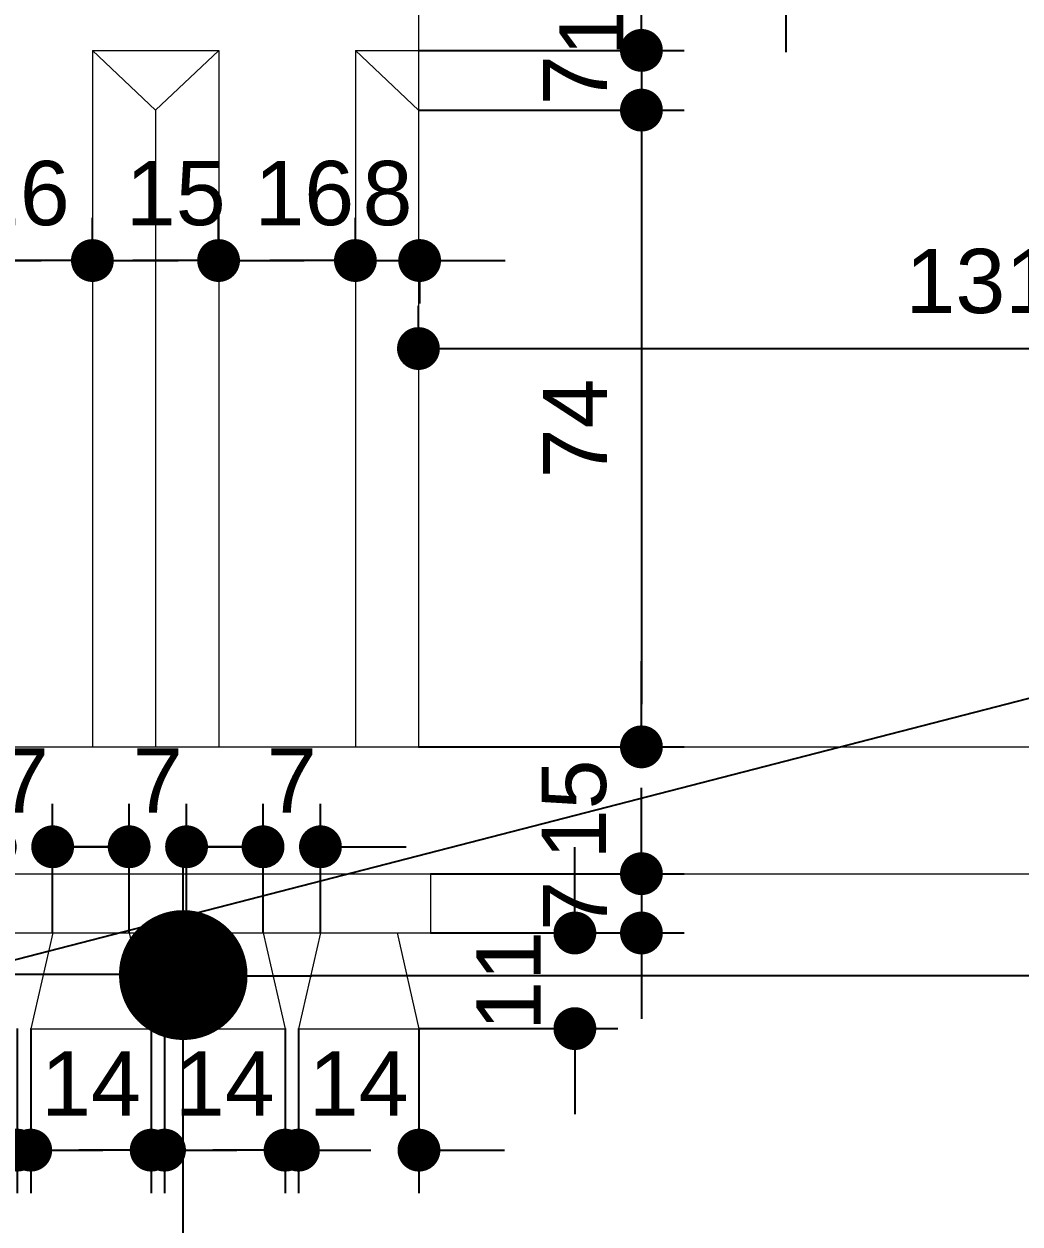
# Model space of a CAD drawing. Header units: inches. Extents: x 274057 to 444617, y 490067 to 635630.
# Drawn here: x 330031.5 to 330147.7, y 495013.2 to 495153.2 of the extents above; entities that cross this region are included whole.
import ezdxf

# ---------------------------------------------------------------- set-up
doc = ezdxf.new("R2010")
doc.units = ezdxf.units.IN
doc.header["$MEASUREMENT"] = 0
for name, color, linetype in [('CQ Grg Gypsum', 41, 'Continuous'), ('CQ PANEL DIMENSION', 1, 'Continuous'), ('CQ SPOT DETAIL DIMENSION', 9, 'Continuous'), ('CQ_callout', 34, 'Continuous')]:
    doc.layers.add(name, color=color, linetype=linetype)
doc.layers.add('CQ gypsum 2', color=42, linetype='Continuous', lineweight=0)
doc.styles.get("Standard").update_dxf_attribs({"font": 'arial.ttf'})
doc.dimstyles.new('chester 15', dxfattribs={"dimscale": 0.15, "dimtxt": 150, "dimasz": 100, "dimexe": 100, "dimexo": 0, "dimgap": 80, "dimtad": 1, "dimdec": 0, "dimzin": 0, "dimdsep": 46, "dimtxsty": 'Standard', "dimblk": 'DOT', "dimcen": 100, "dimclrd": 1, "dimclre": 1, "dimclrt": 3, "dimadec": 0, "dimazin": 0, "dimtfac": 1, "dimtdec": 0, "dimtofl": 0, "dimtmove": 0, "dimatfit": 3, "dimfxl": 1, "dimtolj": 1, "dimtzin": 0, "dimlwd": -1, "dimarcsym": 0})
doc.dimstyles.new('CQ 5', dxfattribs={"dimscale": 0.05, "dimtxt": 150, "dimasz": 100, "dimexe": 100, "dimexo": 0, "dimgap": 80, "dimtad": 1, "dimdec": 0, "dimzin": 0, "dimdsep": 46, "dimtxsty": 'Standard', "dimblk": 'DOT', "dimcen": 100, "dimclrd": 250, "dimclre": 250, "dimclrt": 3, "dimadec": 0, "dimazin": 0, "dimtfac": 1, "dimtdec": 0, "dimtofl": 0, "dimtmove": 0, "dimatfit": 3, "dimfxl": 1, "dimtolj": 1, "dimtzin": 0, "dimlwd": -1, "dimarcsym": 0})
doc.dimstyles.get("Standard").update_dxf_attribs({"dimtxt": 0.18, "dimasz": 0.18, "dimexe": 0.18, "dimexo": 0.0625, "dimgap": 0.09, "dimtad": 0, "dimtih": 1, "dimtoh": 1, "dimdec": 4, "dimzin": 0, "dimdsep": 46, "dimtxsty": 'Standard', "dimcen": 0.09, "dimadec": 0, "dimazin": 0, "dimtfac": 1, "dimtdec": 4, "dimtofl": 0, "dimtmove": 0, "dimatfit": 3, "dimfxl": 1, "dimtolj": 1, "dimtzin": 0, "dimarcsym": 0})

# ---------------------------------------------------------------- blocks, each defined once
blk = doc.blocks.new('A$C11B46C9D')
at = {"layer": 'CQ gypsum 2', "lineweight": 0}
for p, q in [((0, 74.15), (223.28, 74.15)), ((0, 59.35), (223.28, 59.35))]:
    blk.add_line(p, q, dxfattribs=at)
blk = doc.blocks.new('cornice002.A')
at = {"layer": 'CQ gypsum 2', "lineweight": 0}
for p, q in [((352614.59, 523514.15, 0), (352614.59, 523423.07, 0)), ((352621.96, 523504.34, 0), (352614.59, 523497.37, 0)), ((352621.96, 523504.34, 0), (352614.59, 523504.34, 0)), ((352621.96, 523504.34, 0), (352621.96, 523423.07, 0)), ((352637.92, 523504.34, 0), (352637.92, 523423.07, 0)), ((352645.29, 523497.37, 0), (352637.92, 523504.34, 0)), ((352652.66, 523504.34, 0), (352637.92, 523504.34, 0)), ((352652.66, 523504.34, 0), (352645.29, 523497.37, 0)), ((352652.66, 523504.34, 0), (352652.66, 523423.07, 0)), ((352645.29, 523497.37, 0), (352645.29, 523423.07, 0)), ((352738.25, 523423.07, 0), (352549, 523423.07, 0)), ((352738.25, 523408.27, 0), (352549, 523408.27, 0)), ((352613.2, 523408.27, 0), (352613.2, 523401.35, 0)), ((352708.09, 523401.35, 0), (352613.2, 523401.35, 0)), ((352617.1, 523401.35, 0), (352614.54, 523390.18, 0)), ((352626.03, 523401.35, 0), (352628.6, 523390.18, 0)), ((352632.73, 523401.35, 0), (352630.17, 523390.18, 0)), ((352641.66, 523401.35, 0), (352644.23, 523390.18, 0)), ((352648.36, 523401.35, 0), (352645.79, 523390.18, 0)), ((352657.29, 523401.35, 0), (352659.86, 523390.18, 0)), ((352628.6, 523390.18, 0), (352614.54, 523390.18, 0)), ((352644.23, 523390.18, 0), (352630.17, 523390.18, 0)), ((352659.86, 523390.18, 0), (352645.79, 523390.18, 0))]:
    blk.add_line(p, q, dxfattribs=at)
at = {"layer": 'CQ Grg Gypsum', "xscale": -1, "rotation": 359.9999999999987}
blk.add_blockref('A$C11B46C9D', (352549, 523348.92, 0), dxfattribs=at)
blk = doc.blocks.new('_Dot')
at = {"color": 0, "linetype": 'ByBlock', "lineweight": -2}
blk.add_line((-0.5, 0), (-1, 0), dxfattribs=at)
at = {"color": 0, "linetype": 'ByBlock', "const_width": 0.5}
blk.add_lwpolyline([(-0.25, 0, 1), (0.25, 0, 1)], format="xyb", close=True, dxfattribs=at)
blk = doc.blocks.new('*D1396')
at = {"layer": 'CQ SPOT DETAIL DIMENSION', "color": 250, "lineweight": -2, "transparency": 16777216}
for p, q in [((330077.51, 495114.43), (330077.51, 495120.37)), ((330208.69, 495114.43), (330208.69, 495120.37))]:
    blk.add_line(p, q, dxfattribs=at)
at = {"layer": 'CQ SPOT DETAIL DIMENSION', "color": 250, "transparency": 16777216}
blk.add_line((330082.51, 495115.37), (330203.69, 495115.37), dxfattribs=at)
at = {"layer": 'Defpoints', "color": 0, "transparency": 16777216}
for p in [(330208.69, 495115.37), (330077.51, 495114.43, 0), (330208.69, 495114.43, 0)]:
    blk.add_point(p, dxfattribs=at)
at = {"layer": 'CQ SPOT DETAIL DIMENSION', "color": 250, "transparency": 16777216, "xscale": 5, "yscale": 5, "zscale": 5, "rotation": 180}
blk.add_blockref('_Dot', (330077.51, 495115.37), dxfattribs=at)
at = {"layer": 'CQ SPOT DETAIL DIMENSION', "color": 250, "transparency": 16777216, "xscale": 5, "yscale": 5, "zscale": 5}
blk.add_blockref('_Dot', (330208.69, 495115.37), dxfattribs=at)
at = {"layer": 'CQ SPOT DETAIL DIMENSION', "color": 3, "transparency": 16777216, "insert": (330143.1, 495123.2), "char_height": 7.5, "attachment_point": 5}
blk.add_mtext('\\A1;131', dxfattribs=at)
blk = doc.blocks.new('*D1403')
at = {"layer": 'CQ SPOT DETAIL DIMENSION', "color": 250, "transparency": 16777216}
for p, q in [((330120.38, 495181.79), (330120.38, 495186.79)), ((330120.38, 495154.97), (330120.38, 495149.97))]:
    blk.add_line(p, q, dxfattribs=at)
at = {"layer": 'CQ SPOT DETAIL DIMENSION', "color": 250, "lineweight": -2, "transparency": 16777216}
for p, q in [((330081.7, 495176.79), (330125.38, 495176.79)), ((330081.7, 495159.97), (330125.38, 495159.97))]:
    blk.add_line(p, q, dxfattribs=at)
at = {"layer": 'Defpoints', "color": 0, "transparency": 16777216}
for p in [(330081.7, 495176.79, 0), (330081.7, 495159.97, 0), (330120.38, 495159.97)]:
    blk.add_point(p, dxfattribs=at)
at = {"layer": 'CQ SPOT DETAIL DIMENSION', "color": 250, "transparency": 16777216, "xscale": 5, "yscale": 5, "zscale": 5}
for p, rotation in [((330120.38, 495176.79), 270), ((330120.38, 495159.97), 90)]:
    blk.add_blockref('_Dot', p, dxfattribs=dict(at, rotation=rotation))
at = {"layer": 'CQ SPOT DETAIL DIMENSION', "color": 3, "transparency": 16777216, "insert": (330112.61, 495168.38), "char_height": 7.5, "attachment_point": 5, "rotation": 90}
blk.add_mtext('\\A1;17', dxfattribs=at)
blk = doc.blocks.new('*D1404')
at = {"layer": 'CQ SPOT DETAIL DIMENSION', "color": 250, "transparency": 16777216}
for p, q in [((330103.54, 495164.97), (330103.54, 495169.97)), ((330103.54, 495145.16), (330103.54, 495140.16))]:
    blk.add_line(p, q, dxfattribs=at)
at = {"layer": 'CQ SPOT DETAIL DIMENSION', "color": 250, "lineweight": -2, "transparency": 16777216}
for p, q in [((330081.7, 495159.97), (330108.54, 495159.97)), ((330077.51, 495150.16), (330108.54, 495150.16))]:
    blk.add_line(p, q, dxfattribs=at)
at = {"layer": 'Defpoints', "color": 0, "transparency": 16777216}
for p in [(330081.7, 495159.97, 0), (330077.51, 495150.16, 0), (330103.54, 495150.16)]:
    blk.add_point(p, dxfattribs=at)
at = {"layer": 'CQ SPOT DETAIL DIMENSION', "color": 250, "transparency": 16777216, "xscale": 5, "yscale": 5, "zscale": 5}
for p, rotation in [((330103.54, 495159.97), 270), ((330103.54, 495150.16), 90)]:
    blk.add_blockref('_Dot', p, dxfattribs=dict(at, rotation=rotation))
at = {"layer": 'CQ SPOT DETAIL DIMENSION', "color": 3, "transparency": 16777216, "insert": (330097.75, 495155.31), "char_height": 7.5, "attachment_point": 5, "rotation": 90}
blk.add_mtext('\\A1;10', dxfattribs=at)
blk = doc.blocks.new('*D1405')
at = {"layer": 'CQ SPOT DETAIL DIMENSION', "color": 250, "transparency": 16777216}
for p, q in [((330103.54, 495155.16), (330103.54, 495160.16)), ((330103.54, 495138.19), (330103.54, 495133.19))]:
    blk.add_line(p, q, dxfattribs=at)
at = {"layer": 'CQ SPOT DETAIL DIMENSION', "color": 250, "lineweight": -2, "transparency": 16777216}
for p, q in [((330077.51, 495150.16), (330108.54, 495150.16)), ((330077.51, 495143.19), (330108.54, 495143.19))]:
    blk.add_line(p, q, dxfattribs=at)
at = {"layer": 'Defpoints', "color": 0, "transparency": 16777216}
for p in [(330077.51, 495150.16, 0), (330077.51, 495143.19), (330103.54, 495143.19)]:
    blk.add_point(p, dxfattribs=at)
at = {"layer": 'CQ SPOT DETAIL DIMENSION', "color": 250, "transparency": 16777216, "xscale": 5, "yscale": 5, "zscale": 5}
for p, rotation in [((330103.54, 495150.16), 270), ((330103.54, 495143.19), 90)]:
    blk.add_blockref('_Dot', p, dxfattribs=dict(at, rotation=rotation))
at = {"layer": 'CQ SPOT DETAIL DIMENSION', "color": 3, "transparency": 16777216, "insert": (330095.79, 495146.68), "char_height": 7.5, "attachment_point": 5, "rotation": 90}
blk.add_mtext('\\A1;7', dxfattribs=at)
blk = doc.blocks.new('*D1406')
at = {"layer": 'CQ SPOT DETAIL DIMENSION', "color": 250, "lineweight": -2, "transparency": 16777216}
for p, q in [((330077.51, 495143.19), (330108.54, 495143.19)), ((330077.51, 495068.89), (330108.54, 495068.89))]:
    blk.add_line(p, q, dxfattribs=at)
at = {"layer": 'CQ SPOT DETAIL DIMENSION', "color": 250, "transparency": 16777216}
blk.add_line((330103.54, 495138.19), (330103.54, 495073.89), dxfattribs=at)
at = {"layer": 'Defpoints', "color": 0, "transparency": 16777216}
for p in [(330077.51, 495143.19), (330077.51, 495068.89), (330103.54, 495068.89)]:
    blk.add_point(p, dxfattribs=at)
at = {"layer": 'CQ SPOT DETAIL DIMENSION', "color": 250, "transparency": 16777216, "xscale": 5, "yscale": 5, "zscale": 5}
for p, rotation in [((330103.54, 495143.19), 90), ((330103.54, 495068.89), 270)]:
    blk.add_blockref('_Dot', p, dxfattribs=dict(at, rotation=rotation))
at = {"layer": 'CQ SPOT DETAIL DIMENSION', "color": 3, "transparency": 16777216, "insert": (330095.79, 495106.04), "char_height": 7.5, "attachment_point": 5, "rotation": 90}
blk.add_mtext('\\A1;74', dxfattribs=at)
blk = doc.blocks.new('*D1407')
at = {"layer": 'CQ SPOT DETAIL DIMENSION', "color": 250, "transparency": 16777216}
for p, q in [((330103.54, 495073.89), (330103.54, 495078.89)), ((330103.54, 495049.09), (330103.54, 495044.09))]:
    blk.add_line(p, q, dxfattribs=at)
at = {"layer": 'CQ SPOT DETAIL DIMENSION', "color": 250, "lineweight": -2, "transparency": 16777216}
for p, q in [((330077.51, 495068.89), (330108.54, 495068.89)), ((330078.91, 495054.09), (330108.54, 495054.09))]:
    blk.add_line(p, q, dxfattribs=at)
at = {"layer": 'Defpoints', "color": 0, "transparency": 16777216}
for p in [(330077.51, 495068.89), (330078.91, 495054.09), (330103.54, 495054.09)]:
    blk.add_point(p, dxfattribs=at)
at = {"layer": 'CQ SPOT DETAIL DIMENSION', "color": 250, "transparency": 16777216, "xscale": 5, "yscale": 5, "zscale": 5}
for p, rotation in [((330103.54, 495068.89), 270), ((330103.54, 495054.09), 90)]:
    blk.add_blockref('_Dot', p, dxfattribs=dict(at, rotation=rotation))
at = {"layer": 'CQ SPOT DETAIL DIMENSION', "color": 3, "transparency": 16777216, "insert": (330095.71, 495061.59), "char_height": 7.5, "attachment_point": 5, "rotation": 90}
blk.add_mtext('\\A1;15', dxfattribs=at)
blk = doc.blocks.new('*D1408')
at = {"layer": 'CQ SPOT DETAIL DIMENSION', "color": 250, "transparency": 16777216}
for p, q in [((330103.54, 495059.09), (330103.54, 495064.09)), ((330103.54, 495042.17), (330103.54, 495037.17))]:
    blk.add_line(p, q, dxfattribs=at)
at = {"layer": 'CQ SPOT DETAIL DIMENSION', "color": 250, "lineweight": -2, "transparency": 16777216}
for p, q in [((330078.91, 495054.09), (330108.54, 495054.09)), ((330078.91, 495047.17), (330108.54, 495047.17))]:
    blk.add_line(p, q, dxfattribs=at)
at = {"layer": 'Defpoints', "color": 0, "transparency": 16777216}
for p in [(330078.91, 495054.09), (330078.91, 495047.17, 0), (330103.54, 495047.17)]:
    blk.add_point(p, dxfattribs=at)
at = {"layer": 'CQ SPOT DETAIL DIMENSION', "color": 250, "transparency": 16777216, "xscale": 5, "yscale": 5, "zscale": 5}
for p, rotation in [((330103.54, 495054.09), 270), ((330103.54, 495047.17), 90)]:
    blk.add_blockref('_Dot', p, dxfattribs=dict(at, rotation=rotation))
at = {"layer": 'CQ SPOT DETAIL DIMENSION', "color": 3, "transparency": 16777216, "insert": (330095.79, 495050.34), "char_height": 7.5, "attachment_point": 5, "rotation": 90}
blk.add_mtext('\\A1;7', dxfattribs=at)
blk = doc.blocks.new('*D1409')
at = {"layer": 'CQ SPOT DETAIL DIMENSION', "color": 250, "transparency": 16777216}
for p, q in [((330095.77, 495052.17), (330095.77, 495057.17)), ((330095.77, 495031.01), (330095.77, 495026.01))]:
    blk.add_line(p, q, dxfattribs=at)
at = {"layer": 'CQ SPOT DETAIL DIMENSION', "color": 250, "lineweight": -2, "transparency": 16777216}
for p, q in [((330078.91, 495047.17), (330100.77, 495047.17)), ((330077.57, 495036.01), (330100.77, 495036.01))]:
    blk.add_line(p, q, dxfattribs=at)
at = {"layer": 'Defpoints', "color": 0, "transparency": 16777216}
for p in [(330078.91, 495047.17, 0), (330077.57, 495036.01, 0), (330095.77, 495036.01)]:
    blk.add_point(p, dxfattribs=at)
at = {"layer": 'CQ SPOT DETAIL DIMENSION', "color": 250, "transparency": 16777216, "xscale": 5, "yscale": 5, "zscale": 5}
for p, rotation in [((330095.77, 495047.17), 270), ((330095.77, 495036.01), 90)]:
    blk.add_blockref('_Dot', p, dxfattribs=dict(at, rotation=rotation))
at = {"layer": 'CQ SPOT DETAIL DIMENSION', "color": 3, "transparency": 16777216, "insert": (330088.01, 495041.59), "char_height": 7.5, "attachment_point": 5, "rotation": 90}
blk.add_mtext('\\A1;11', dxfattribs=at)
blk = doc.blocks.new('*D1415')
at = {"layer": 'CQ SPOT DETAIL DIMENSION', "color": 250, "lineweight": -2, "transparency": 16777216}
for p, q in [((330008.75, 495124.22), (330008.75, 495130.64)), ((330023.48, 495124.22), (330023.48, 495130.64))]:
    blk.add_line(p, q, dxfattribs=at)
at = {"layer": 'CQ SPOT DETAIL DIMENSION', "color": 250, "transparency": 16777216}
for p, q in [((330003.75, 495125.64), (329998.75, 495125.64)), ((330028.48, 495125.64), (330033.48, 495125.64))]:
    blk.add_line(p, q, dxfattribs=at)
at = {"layer": 'Defpoints', "color": 0, "transparency": 16777216}
for p in [(330023.48, 495125.64), (330008.75, 495124.22), (330023.48, 495124.22, 0)]:
    blk.add_point(p, dxfattribs=at)
at = {"layer": 'CQ SPOT DETAIL DIMENSION', "color": 250, "transparency": 16777216, "xscale": 5, "yscale": 5, "zscale": 5}
blk.add_blockref('_Dot', (330008.75, 495125.64), dxfattribs=at)
at = {"layer": 'CQ SPOT DETAIL DIMENSION', "color": 250, "transparency": 16777216, "xscale": 5, "yscale": 5, "zscale": 5, "rotation": 180}
blk.add_blockref('_Dot', (330023.48, 495125.64), dxfattribs=at)
at = {"layer": 'CQ SPOT DETAIL DIMENSION', "color": 3, "transparency": 16777216, "insert": (330015.98, 495133.46), "char_height": 7.5, "attachment_point": 5}
blk.add_mtext('\\A1;15', dxfattribs=at)
blk = doc.blocks.new('*D1416')
at = {"layer": 'CQ SPOT DETAIL DIMENSION', "color": 250, "lineweight": -2, "transparency": 16777216}
for p, q in [((330023.48, 495124.22), (330023.48, 495130.64)), ((330039.45, 495124.22), (330039.45, 495130.64))]:
    blk.add_line(p, q, dxfattribs=at)
at = {"layer": 'CQ SPOT DETAIL DIMENSION', "color": 250, "transparency": 16777216}
for p, q in [((330018.48, 495125.64), (330013.48, 495125.64)), ((330044.45, 495125.64), (330049.45, 495125.64))]:
    blk.add_line(p, q, dxfattribs=at)
at = {"layer": 'Defpoints', "color": 0, "transparency": 16777216}
for p in [(330039.45, 495125.64), (330023.48, 495124.22, 0), (330039.45, 495124.22)]:
    blk.add_point(p, dxfattribs=at)
at = {"layer": 'CQ SPOT DETAIL DIMENSION', "color": 250, "transparency": 16777216, "xscale": 5, "yscale": 5, "zscale": 5}
blk.add_blockref('_Dot', (330023.48, 495125.64), dxfattribs=at)
at = {"layer": 'CQ SPOT DETAIL DIMENSION', "color": 250, "transparency": 16777216, "xscale": 5, "yscale": 5, "zscale": 5, "rotation": 180}
blk.add_blockref('_Dot', (330039.45, 495125.64), dxfattribs=at)
at = {"layer": 'CQ SPOT DETAIL DIMENSION', "color": 3, "transparency": 16777216, "insert": (330030.98, 495133.46), "char_height": 7.5, "attachment_point": 5}
blk.add_mtext('\\A1;16', dxfattribs=at)
blk = doc.blocks.new('*D1417')
at = {"layer": 'CQ SPOT DETAIL DIMENSION', "color": 250, "lineweight": -2, "transparency": 16777216}
for p, q in [((330039.45, 495124.22), (330039.45, 495130.64)), ((330054.18, 495124.22), (330054.18, 495130.64))]:
    blk.add_line(p, q, dxfattribs=at)
at = {"layer": 'CQ SPOT DETAIL DIMENSION', "color": 250, "transparency": 16777216}
for p, q in [((330034.45, 495125.64), (330029.45, 495125.64)), ((330059.18, 495125.64), (330064.18, 495125.64))]:
    blk.add_line(p, q, dxfattribs=at)
at = {"layer": 'Defpoints', "color": 0, "transparency": 16777216}
for p in [(330054.18, 495125.64), (330039.45, 495124.22), (330054.18, 495124.22, 0)]:
    blk.add_point(p, dxfattribs=at)
at = {"layer": 'CQ SPOT DETAIL DIMENSION', "color": 250, "transparency": 16777216, "xscale": 5, "yscale": 5, "zscale": 5}
blk.add_blockref('_Dot', (330039.45, 495125.64), dxfattribs=at)
at = {"layer": 'CQ SPOT DETAIL DIMENSION', "color": 250, "transparency": 16777216, "xscale": 5, "yscale": 5, "zscale": 5, "rotation": 180}
blk.add_blockref('_Dot', (330054.18, 495125.64), dxfattribs=at)
at = {"layer": 'CQ SPOT DETAIL DIMENSION', "color": 3, "transparency": 16777216, "insert": (330049.18, 495133.46), "char_height": 7.5, "attachment_point": 5}
blk.add_mtext('\\A1;15', dxfattribs=at)
blk = doc.blocks.new('*D1418')
at = {"layer": 'CQ SPOT DETAIL DIMENSION', "color": 250, "lineweight": -2, "transparency": 16777216}
for p, q in [((330054.18, 495124.22), (330054.18, 495130.64)), ((330070.15, 495124.22), (330070.15, 495130.64))]:
    blk.add_line(p, q, dxfattribs=at)
at = {"layer": 'CQ SPOT DETAIL DIMENSION', "color": 250, "transparency": 16777216}
for p, q in [((330049.18, 495125.64), (330044.18, 495125.64)), ((330075.15, 495125.64), (330080.15, 495125.64))]:
    blk.add_line(p, q, dxfattribs=at)
at = {"layer": 'Defpoints', "color": 0, "transparency": 16777216}
for p in [(330070.15, 495125.64), (330054.18, 495124.22, 0), (330070.15, 495124.22, 0)]:
    blk.add_point(p, dxfattribs=at)
at = {"layer": 'CQ SPOT DETAIL DIMENSION', "color": 250, "transparency": 16777216, "xscale": 5, "yscale": 5, "zscale": 5}
blk.add_blockref('_Dot', (330054.18, 495125.64), dxfattribs=at)
at = {"layer": 'CQ SPOT DETAIL DIMENSION', "color": 250, "transparency": 16777216, "xscale": 5, "yscale": 5, "zscale": 5, "rotation": 180}
blk.add_blockref('_Dot', (330070.15, 495125.64), dxfattribs=at)
at = {"layer": 'CQ SPOT DETAIL DIMENSION', "color": 3, "transparency": 16777216, "insert": (330064.18, 495133.46), "char_height": 7.5, "attachment_point": 5}
blk.add_mtext('\\A1;16', dxfattribs=at)
blk = doc.blocks.new('*D1419')
at = {"layer": 'CQ SPOT DETAIL DIMENSION', "color": 250, "lineweight": -2, "transparency": 16777216}
for p, q in [((330070.15, 495124.22), (330070.15, 495130.64)), ((330077.65, 495125.64), (330077.65, 495120.64))]:
    blk.add_line(p, q, dxfattribs=at)
at = {"layer": 'CQ SPOT DETAIL DIMENSION', "color": 250, "transparency": 16777216}
for p, q in [((330065.15, 495125.64), (330060.15, 495125.64)), ((330082.65, 495125.64), (330087.65, 495125.64))]:
    blk.add_line(p, q, dxfattribs=at)
at = {"layer": 'Defpoints', "color": 0, "transparency": 16777216}
for p in [(330077.65, 495125.64), (330077.65, 495125.64), (330070.15, 495124.22, 0)]:
    blk.add_point(p, dxfattribs=at)
at = {"layer": 'CQ SPOT DETAIL DIMENSION', "color": 250, "transparency": 16777216, "xscale": 5, "yscale": 5, "zscale": 5}
blk.add_blockref('_Dot', (330070.15, 495125.64), dxfattribs=at)
at = {"layer": 'CQ SPOT DETAIL DIMENSION', "color": 250, "transparency": 16777216, "xscale": 5, "yscale": 5, "zscale": 5, "rotation": 180}
blk.add_blockref('_Dot', (330077.65, 495125.64), dxfattribs=at)
at = {"layer": 'CQ SPOT DETAIL DIMENSION', "color": 3, "transparency": 16777216, "insert": (330073.9, 495133.46), "char_height": 7.5, "attachment_point": 5}
blk.add_mtext('\\A1;8', dxfattribs=at)
blk = doc.blocks.new('*D1420')
at = {"layer": 'CQ SPOT DETAIL DIMENSION', "color": 250, "lineweight": -2, "transparency": 16777216}
for p, q in [((330063.5, 495036.01), (330063.5, 495016.83)), ((330077.57, 495036.01), (330077.57, 495016.83))]:
    blk.add_line(p, q, dxfattribs=at)
at = {"layer": 'CQ SPOT DETAIL DIMENSION', "color": 250, "transparency": 16777216}
for p, q in [((330058.5, 495021.83), (330053.5, 495021.83)), ((330082.57, 495021.83), (330087.57, 495021.83))]:
    blk.add_line(p, q, dxfattribs=at)
at = {"layer": 'Defpoints', "color": 0, "transparency": 16777216}
for p in [(330063.5, 495036.01, 0), (330077.57, 495036.01), (330063.5, 495021.83)]:
    blk.add_point(p, dxfattribs=at)
at = {"layer": 'CQ SPOT DETAIL DIMENSION', "color": 250, "transparency": 16777216, "xscale": 5, "yscale": 5, "zscale": 5}
blk.add_blockref('_Dot', (330063.5, 495021.83), dxfattribs=at)
at = {"layer": 'CQ SPOT DETAIL DIMENSION', "color": 250, "transparency": 16777216, "xscale": 5, "yscale": 5, "zscale": 5, "rotation": 180}
blk.add_blockref('_Dot', (330077.57, 495021.83), dxfattribs=at)
at = {"layer": 'CQ SPOT DETAIL DIMENSION', "color": 3, "transparency": 16777216, "insert": (330070.54, 495029.6), "char_height": 7.5, "attachment_point": 5}
blk.add_mtext('\\A1;14', dxfattribs=at)
blk = doc.blocks.new('*D1295')
at = {"layer": 'CQ SPOT DETAIL DIMENSION', "color": 250, "lineweight": -2, "transparency": 16777216}
for p, q in [((330047.87, 495036.01), (330047.87, 495016.83)), ((330061.94, 495036.01), (330061.94, 495016.83))]:
    blk.add_line(p, q, dxfattribs=at)
at = {"layer": 'CQ SPOT DETAIL DIMENSION', "color": 250, "transparency": 16777216}
for p, q in [((330042.87, 495021.83), (330037.87, 495021.83)), ((330066.94, 495021.83), (330071.94, 495021.83))]:
    blk.add_line(p, q, dxfattribs=at)
at = {"layer": 'Defpoints', "color": 0, "transparency": 16777216}
for p in [(330047.87, 495036.01, 0), (330061.94, 495036.01), (330047.87, 495021.83)]:
    blk.add_point(p, dxfattribs=at)
at = {"layer": 'CQ SPOT DETAIL DIMENSION', "color": 250, "transparency": 16777216, "xscale": 5, "yscale": 5, "zscale": 5}
blk.add_blockref('_Dot', (330047.87, 495021.83), dxfattribs=at)
at = {"layer": 'CQ SPOT DETAIL DIMENSION', "color": 250, "transparency": 16777216, "xscale": 5, "yscale": 5, "zscale": 5, "rotation": 180}
blk.add_blockref('_Dot', (330061.94, 495021.83), dxfattribs=at)
at = {"layer": 'CQ SPOT DETAIL DIMENSION', "color": 3, "transparency": 16777216, "insert": (330054.91, 495029.6), "char_height": 7.5, "attachment_point": 5}
blk.add_mtext('\\A1;14', dxfattribs=at)
blk = doc.blocks.new('*D1296')
at = {"layer": 'CQ SPOT DETAIL DIMENSION', "color": 250, "lineweight": -2, "transparency": 16777216}
for p, q in [((330032.25, 495036.01), (330032.25, 495016.83)), ((330046.31, 495036.01), (330046.31, 495016.83))]:
    blk.add_line(p, q, dxfattribs=at)
at = {"layer": 'CQ SPOT DETAIL DIMENSION', "color": 250, "transparency": 16777216}
for p, q in [((330027.25, 495021.83), (330022.25, 495021.83)), ((330051.31, 495021.83), (330056.31, 495021.83))]:
    blk.add_line(p, q, dxfattribs=at)
at = {"layer": 'Defpoints', "color": 0, "transparency": 16777216}
for p in [(330032.25, 495036.01, 0), (330046.31, 495036.01), (330032.25, 495021.83)]:
    blk.add_point(p, dxfattribs=at)
at = {"layer": 'CQ SPOT DETAIL DIMENSION', "color": 250, "transparency": 16777216, "xscale": 5, "yscale": 5, "zscale": 5}
blk.add_blockref('_Dot', (330032.25, 495021.83), dxfattribs=at)
at = {"layer": 'CQ SPOT DETAIL DIMENSION', "color": 250, "transparency": 16777216, "xscale": 5, "yscale": 5, "zscale": 5, "rotation": 180}
blk.add_blockref('_Dot', (330046.31, 495021.83), dxfattribs=at)
at = {"layer": 'CQ SPOT DETAIL DIMENSION', "color": 3, "transparency": 16777216, "insert": (330039.28, 495029.6), "char_height": 7.5, "attachment_point": 5}
blk.add_mtext('\\A1;14', dxfattribs=at)
blk = doc.blocks.new('*D1297')
at = {"layer": 'CQ SPOT DETAIL DIMENSION', "color": 250, "lineweight": -2, "transparency": 16777216}
for p, q in [((330016.62, 495036.01), (330016.62, 495016.83)), ((330030.68, 495036.01), (330030.68, 495016.83))]:
    blk.add_line(p, q, dxfattribs=at)
at = {"layer": 'CQ SPOT DETAIL DIMENSION', "color": 250, "transparency": 16777216}
for p, q in [((330011.62, 495021.83), (330006.62, 495021.83)), ((330035.68, 495021.83), (330040.68, 495021.83))]:
    blk.add_line(p, q, dxfattribs=at)
at = {"layer": 'Defpoints', "color": 0, "transparency": 16777216}
for p in [(330016.62, 495036.01, 0), (330030.68, 495036.01), (330016.62, 495021.83)]:
    blk.add_point(p, dxfattribs=at)
at = {"layer": 'CQ SPOT DETAIL DIMENSION', "color": 250, "transparency": 16777216, "xscale": 5, "yscale": 5, "zscale": 5}
blk.add_blockref('_Dot', (330016.62, 495021.83), dxfattribs=at)
at = {"layer": 'CQ SPOT DETAIL DIMENSION', "color": 250, "transparency": 16777216, "xscale": 5, "yscale": 5, "zscale": 5, "rotation": 180}
blk.add_blockref('_Dot', (330030.68, 495021.83), dxfattribs=at)
at = {"layer": 'CQ SPOT DETAIL DIMENSION', "color": 3, "transparency": 16777216, "insert": (330023.65, 495029.6), "char_height": 7.5, "attachment_point": 5}
blk.add_mtext('\\A1;14', dxfattribs=at)
blk = doc.blocks.new('*D1301')
at = {"layer": 'CQ SPOT DETAIL DIMENSION', "color": 250, "lineweight": -2, "transparency": 16777216}
for p, q in [((330028.11, 495047.17), (330028.11, 495062.23)), ((330034.81, 495047.17), (330034.81, 495062.23))]:
    blk.add_line(p, q, dxfattribs=at)
at = {"layer": 'CQ SPOT DETAIL DIMENSION', "color": 250, "transparency": 16777216}
for p, q in [((330023.11, 495057.23), (330018.11, 495057.23)), ((330039.81, 495057.23), (330044.81, 495057.23))]:
    blk.add_line(p, q, dxfattribs=at)
at = {"layer": 'Defpoints', "color": 0, "transparency": 16777216}
for p in [(330034.81, 495057.23), (330028.11, 495047.17, 0), (330034.81, 495047.17, 0)]:
    blk.add_point(p, dxfattribs=at)
at = {"layer": 'CQ SPOT DETAIL DIMENSION', "color": 250, "transparency": 16777216, "xscale": 5, "yscale": 5, "zscale": 5}
blk.add_blockref('_Dot', (330028.11, 495057.23), dxfattribs=at)
at = {"layer": 'CQ SPOT DETAIL DIMENSION', "color": 250, "transparency": 16777216, "xscale": 5, "yscale": 5, "zscale": 5, "rotation": 180}
blk.add_blockref('_Dot', (330034.81, 495057.23), dxfattribs=at)
at = {"layer": 'CQ SPOT DETAIL DIMENSION', "color": 3, "transparency": 16777216, "insert": (330031.46, 495064.98), "char_height": 7.5, "attachment_point": 5}
blk.add_mtext('\\A1;7', dxfattribs=at)
blk = doc.blocks.new('*D1302')
at = {"layer": 'CQ SPOT DETAIL DIMENSION', "color": 250, "lineweight": -2, "transparency": 16777216}
for p, q in [((330043.74, 495047.17), (330043.74, 495062.23)), ((330050.44, 495047.17), (330050.44, 495062.23))]:
    blk.add_line(p, q, dxfattribs=at)
at = {"layer": 'CQ SPOT DETAIL DIMENSION', "color": 250, "transparency": 16777216}
for p, q in [((330038.74, 495057.23), (330033.74, 495057.23)), ((330055.44, 495057.23), (330060.44, 495057.23))]:
    blk.add_line(p, q, dxfattribs=at)
at = {"layer": 'Defpoints', "color": 0, "transparency": 16777216}
for p in [(330050.44, 495057.23), (330043.74, 495047.17, 0), (330050.44, 495047.17, 0)]:
    blk.add_point(p, dxfattribs=at)
at = {"layer": 'CQ SPOT DETAIL DIMENSION', "color": 250, "transparency": 16777216, "xscale": 5, "yscale": 5, "zscale": 5}
blk.add_blockref('_Dot', (330043.74, 495057.23), dxfattribs=at)
at = {"layer": 'CQ SPOT DETAIL DIMENSION', "color": 250, "transparency": 16777216, "xscale": 5, "yscale": 5, "zscale": 5, "rotation": 180}
blk.add_blockref('_Dot', (330050.44, 495057.23), dxfattribs=at)
at = {"layer": 'CQ SPOT DETAIL DIMENSION', "color": 3, "transparency": 16777216, "insert": (330047.09, 495064.98), "char_height": 7.5, "attachment_point": 5}
blk.add_mtext('\\A1;7', dxfattribs=at)
blk = doc.blocks.new('*D1292')
at = {"layer": 'CQ SPOT DETAIL DIMENSION', "color": 250, "lineweight": -2, "transparency": 16777216}
for p, q in [((330059.37, 495047.17), (330059.37, 495062.23)), ((330066.07, 495047.17), (330066.07, 495062.23))]:
    blk.add_line(p, q, dxfattribs=at)
at = {"layer": 'CQ SPOT DETAIL DIMENSION', "color": 250, "transparency": 16777216}
for p, q in [((330054.37, 495057.23), (330049.37, 495057.23)), ((330071.07, 495057.23), (330076.07, 495057.23))]:
    blk.add_line(p, q, dxfattribs=at)
at = {"layer": 'Defpoints', "color": 0, "transparency": 16777216}
for p in [(330066.07, 495057.23), (330059.37, 495047.17, 0), (330066.07, 495047.17, 0)]:
    blk.add_point(p, dxfattribs=at)
at = {"layer": 'CQ SPOT DETAIL DIMENSION', "color": 250, "transparency": 16777216, "xscale": 5, "yscale": 5, "zscale": 5}
blk.add_blockref('_Dot', (330059.37, 495057.23), dxfattribs=at)
at = {"layer": 'CQ SPOT DETAIL DIMENSION', "color": 250, "transparency": 16777216, "xscale": 5, "yscale": 5, "zscale": 5, "rotation": 180}
blk.add_blockref('_Dot', (330066.07, 495057.23), dxfattribs=at)
at = {"layer": 'CQ SPOT DETAIL DIMENSION', "color": 3, "transparency": 16777216, "insert": (330062.72, 495064.98), "char_height": 7.5, "attachment_point": 5}
blk.add_mtext('\\A1;7', dxfattribs=at)
blk = doc.blocks.new('*D1248')
at = {"layer": 'CQ PANEL DIMENSION', "color": 1, "lineweight": -2, "transparency": 16777216}
for p, q in [((330050.06, 494994.7), (330050.06, 495057.18)), ((331064.43, 494994.87), (331064.43, 495057.18))]:
    blk.add_line(p, q, dxfattribs=at)
at = {"layer": 'CQ PANEL DIMENSION', "color": 1, "transparency": 16777216}
blk.add_line((331049.43, 495042.18), (330065.06, 495042.18), dxfattribs=at)
at = {"layer": 'Defpoints', "color": 0, "transparency": 16777216}
for p in [(330050.06, 495042.18), (330050.06, 494994.7, 0.02), (331064.43, 494994.87, 0.11)]:
    blk.add_point(p, dxfattribs=at)
at = {"layer": 'CQ PANEL DIMENSION', "color": 1, "transparency": 16777216, "xscale": 15, "yscale": 15, "zscale": 15, "rotation": 180}
blk.add_blockref('_Dot', (330050.06, 495042.18), dxfattribs=at)
at = {"layer": 'CQ PANEL DIMENSION', "color": 1, "transparency": 16777216, "xscale": 15, "yscale": 15, "zscale": 15}
blk.add_blockref('_Dot', (331064.43, 495042.18), dxfattribs=at)
at = {"layer": 'CQ PANEL DIMENSION', "color": 3, "transparency": 16777216, "insert": (330557.24, 495065.66), "char_height": 22.5, "attachment_point": 5}
blk.add_mtext('\\A1;1014', dxfattribs=at)
blk = doc.blocks.new('*D1249')
at = {"layer": 'CQ PANEL DIMENSION', "color": 1, "lineweight": -2, "transparency": 16777216}
for p, q in [((329950.05, 494994.97), (329950.05, 495057.34)), ((330050.05, 494994.97), (330050.05, 495057.34))]:
    blk.add_line(p, q, dxfattribs=at)
at = {"layer": 'CQ PANEL DIMENSION', "color": 1, "transparency": 16777216}
blk.add_line((330035.05, 495042.34), (329965.05, 495042.34), dxfattribs=at)
at = {"layer": 'Defpoints', "color": 0, "transparency": 16777216}
for p in [(329950.05, 495042.34), (329950.05, 494994.97, -0.02), (330050.05, 494994.97, -0.02)]:
    blk.add_point(p, dxfattribs=at)
at = {"layer": 'CQ PANEL DIMENSION', "color": 1, "transparency": 16777216, "xscale": 15, "yscale": 15, "zscale": 15, "rotation": 180}
blk.add_blockref('_Dot', (329950.05, 495042.34), dxfattribs=at)
at = {"layer": 'CQ PANEL DIMENSION', "color": 1, "transparency": 16777216, "xscale": 15, "yscale": 15, "zscale": 15}
blk.add_blockref('_Dot', (330050.05, 495042.34), dxfattribs=at)
at = {"layer": 'CQ PANEL DIMENSION', "color": 3, "transparency": 16777216, "insert": (330000.05, 495065.83), "char_height": 22.5, "attachment_point": 5}
blk.add_mtext('\\A1;100', dxfattribs=at)

msp = doc.modelspace()

# ---------------------------------------------------------------- block references
at = {"layer": 'CQ Grg Gypsum', "xscale": -1}
msp.add_blockref('cornice002.A', (682692.11, -28354.18, 0), dxfattribs=at)

# ---------------------------------------------------------------- dimensions: what is measured, and where the dimension line sits
at = {"layer": 'CQ PANEL DIMENSION'}
for base, p1, p2, picture, middle in [((329950.05, 495042.34, 0.13), (330050.05, 494994.97, 0.11), (329950.05, 494994.97, 0.11), '*D1249', (330000.05, 495065.83, 0.13)), ((330050.06, 495042.18, 0.03), (331064.43, 494994.87, 0.14), (330050.06, 494994.7, 0.05), '*D1248', (330557.24, 495065.66, 0.03))]:
    dim = msp.add_linear_dim(base=base, p1=p1, p2=p2, angle=180, dimstyle='chester 15', override={"dimtmove": 1}, dxfattribs=at)
    dim.commit()
    dim.dimension.update_dxf_attribs({"geometry": picture, "text_midpoint": middle})
at = {"layer": 'CQ SPOT DETAIL DIMENSION'}
dim = msp.add_linear_dim(base=(330120.38, 495159.97), p1=(330081.7, 495176.79, 0), p2=(330081.7, 495159.97, 0), angle=90, dimstyle='CQ 5', dxfattribs=at)
dim.commit()
dim.dimension.update_dxf_attribs({"geometry": '*D1403', "text_midpoint": (330120.38, 495168.38), "dimtype": 160})
for base, p1, p2, picture, middle in [((330103.54, 495150.16), (330081.7, 495159.97, 0), (330077.51, 495150.16, 0), '*D1404', (330105.58, 495155.31)), ((330103.54, 495143.19), (330077.51, 495150.16, 0), (330077.51, 495143.19), '*D1405', (330103.54, 495146.68)), ((330103.54, 495054.09, 0), (330077.51, 495068.89, 0), (330078.91, 495054.09, 0), '*D1407', (330103.54, 495061.59, 0)), ((330103.54, 495047.17), (330078.91, 495054.09), (330078.91, 495047.17, 0), '*D1408', (330103.54, 495050.34)), ((330095.77, 495036.01), (330078.91, 495047.17, 0), (330077.57, 495036.01, 0), '*D1409', (330095.77, 495041.59))]:
    dim = msp.add_linear_dim(base=base, p1=p1, p2=p2, angle=90, dimstyle='CQ 5', override={"dimtmove": 1}, dxfattribs=at)
    dim.commit()
    dim.dimension.update_dxf_attribs({"geometry": picture, "text_midpoint": middle, "dimtype": 160})
dim = msp.add_linear_dim(base=(330103.54, 495068.89, 0), p1=(330077.51, 495143.19, 0), p2=(330077.51, 495068.89, 0), angle=90, dimstyle='CQ 5', override={"dimtmove": 1}, dxfattribs=at)
dim.commit()
dim.dimension.update_dxf_attribs({"geometry": '*D1406', "text_midpoint": (330095.79, 495106.04, 0)})
for base, p1, p2, picture, middle in [((330023.48, 495125.64, 0), (330008.75, 495124.22, 0), (330023.48, 495124.22, 0), '*D1415', (330015.98, 495125.64, 0)), ((330039.45, 495125.64), (330023.48, 495124.22, 0), (330039.45, 495124.22), '*D1416', (330030.98, 495125.64)), ((330054.18, 495125.64, 0), (330039.45, 495124.22, 0), (330054.18, 495124.22, 0), '*D1417', (330049.18, 495125.64, 0)), ((330070.15, 495125.64), (330054.18, 495124.22, 0), (330070.15, 495124.22, 0), '*D1418', (330064.18, 495125.64)), ((330077.64614643, 495125.63521486), (330070.14614643, 495124.22210957, -0.00000013), (330077.64614643, 495125.63521486), '*D1419', (330073.89614643, 495125.63521486)), ((330016.62, 495021.83, 0), (330030.68, 495036.01, 0), (330016.62, 495036.01, 0), '*D1297', (330023.65, 495021.83, 0)), ((330032.25, 495021.83, 0), (330046.31, 495036.01, 0), (330032.25, 495036.01, 0), '*D1296', (330039.28, 495021.83, 0)), ((330047.87, 495021.83, 0), (330061.94, 495036.01, 0), (330047.87, 495036.01, 0), '*D1295', (330054.91, 495021.83, 0)), ((330063.5, 495021.83), (330077.57, 495036.01), (330063.5, 495036.01, 0), '*D1420', (330070.54, 495021.83))]:
    dim = msp.add_linear_dim(base=base, p1=p1, p2=p2, dimstyle='CQ 5', override={"dimtmove": 1}, dxfattribs=at)
    dim.commit()
    dim.dimension.update_dxf_attribs({"geometry": picture, "text_midpoint": middle, "dimtype": 160})
dim = msp.add_linear_dim(base=(330208.69, 495115.37), p1=(330077.51, 495114.43, 0), p2=(330208.69, 495114.43, 0), dimstyle='CQ 5', dxfattribs=at)
dim.commit()
dim.dimension.update_dxf_attribs({"geometry": '*D1396', "text_midpoint": (330143.1, 495123.2)})
for base, p1, p2, picture, middle in [((330034.81, 495057.23, 0), (330028.11, 495047.17, 0), (330034.81, 495047.17, 0), '*D1301', (330031.46, 495057.23, 0)), ((330050.44, 495057.23, 0), (330043.74, 495047.17, 0), (330050.44, 495047.17, 0), '*D1302', (330047.09, 495057.23, 0)), ((330066.07, 495057.23, 0), (330059.37, 495047.17, 0), (330066.07, 495047.17, 0), '*D1292', (330062.72, 495057.23, 0))]:
    dim = msp.add_linear_dim(base=base, p1=p1, p2=p2, dimstyle='CQ 5', dxfattribs=at)
    dim.commit()
    dim.dimension.update_dxf_attribs({"geometry": picture, "text_midpoint": middle, "dimtype": 160})

# ---------------------------------------------------------------- leaders
at = {"layer": 'CQ_callout'}
msp.add_leader([(330255.07, 495101.92), (329530.96, 494915.3), (329233.77, 494915.3)], dimstyle='Standard', override={"dimasz": 10, "dimldrblk": 'Dot', "dimfxl": 0.1, "dimarcsym": 2}, dxfattribs=at)

doc.saveas('drawing.dxf')
